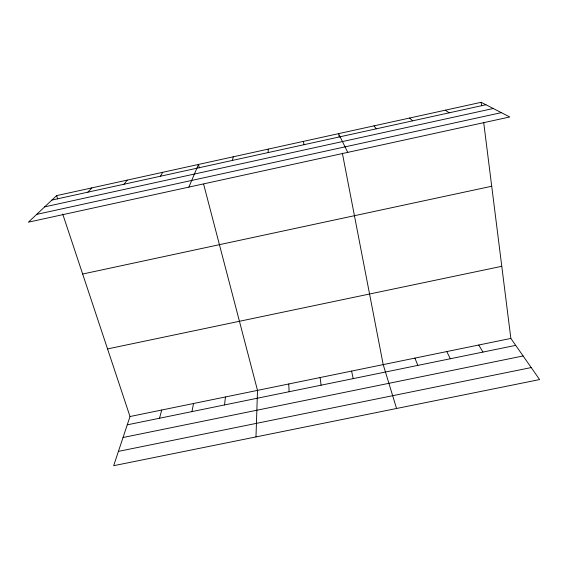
<?xml version="1.0" encoding="UTF-8"?>
<svg xmlns="http://www.w3.org/2000/svg" width="568" height="568" viewBox="0 0 568 568"><rect width="100%" height="100%" fill="white"/><g stroke="black" fill="none" stroke-linecap="round" stroke-linejoin="round"><path stroke-width="0.85" d="M268.167 152.572L268.217 149.114M255.983 436.92L257.503 390.386L203.614 184.16M224.552 404.934L225.439 396.961M191.984 411.601L193.511 403.507M232.433 160.424L233.263 156.796M159.551 418.233L161.695 410.032M62.721 214.051L130.015 416.529L113.657 465.696L539.6 379.566L510.859 338.429L483.673 122.312M188.874 187.106L198.459 164.45L199.354 167.879M160.368 176.25L162.76 172.296M124.044 184.224L127.218 180.113M87.884 192.169L91.824 187.887M56.594 195.633L28.4 222.18L509.78 116.972L481.16 102.304L56.594 195.633L57.709 198.985M51.88 200.071L485.931 104.746M44.652 206.88L493.258 108.502M36.686 214.377L501.345 112.649M82.651 274.024L491.718 186.247M107.544 348.922L501.785 266.307M130.015 416.529L510.859 338.429M127.246 424.843L515.708 345.372M123.029 437.516L523.107 355.966M118.421 451.382L531.215 367.567M445.284 110.192L449.231 112.812M409.556 118.045L412.695 120.835M373.993 125.862L376.321 128.822M478.753 345.017L482.949 352.075M446.782 351.571L450.325 358.749M347.744 152.387L338.578 133.643L339.238 137.051M414.924 358.103L417.821 365.394M396.563 408.491L383.201 364.606L342.362 153.204M303.319 141.397L304.058 144.691M351.592 371.089L353.211 378.615M320.111 377.55L321.097 385.189M481.16 102.304L481.593 105.783M288.743 383.975L289.112 391.728"/></g></svg>
